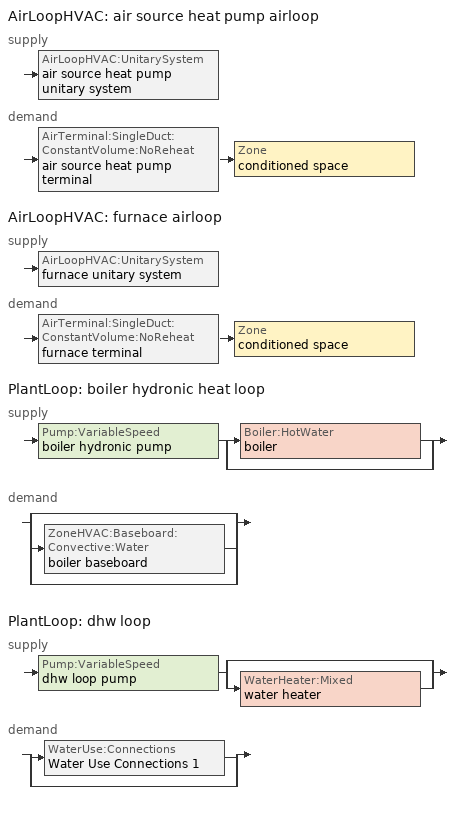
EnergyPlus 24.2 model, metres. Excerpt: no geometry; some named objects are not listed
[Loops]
AirLoopHVAC 'air source heat pump airloop'
 supply: AirLoopHVAC:UnitarySystem 'air source heat pump unitary system'
 demand: AirTerminal:SingleDuct:ConstantVolume:NoReheat 'air source heat pump terminal' > Zone 'conditioned space'
AirLoopHVAC 'furnace airloop'
 supply: AirLoopHVAC:UnitarySystem 'furnace unitary system'
 demand: AirTerminal:SingleDuct:ConstantVolume:NoReheat 'furnace terminal' > Zone 'conditioned space'
PlantLoop 'boiler hydronic heat loop'
 supply: Pump:VariableSpeed 'boiler hydronic pump' > split
  | Boiler:HotWater 'boiler'
  | bypass
 demand: split
  | bypass
  | ZoneHVAC:Baseboard:Convective:Water 'boiler baseboard'
  | bypass
PlantLoop 'dhw loop'
 supply: Pump:VariableSpeed 'dhw loop pump' > split
  | bypass
  | WaterHeater:Mixed 'water heater'
 demand: split
  | WaterUse:Connections 'Water Use Connections 1'
  | bypass
[ZoneControl:Thermostat]
conditioned space Thermostat: Zone or ZoneList=conditioned space; Control Type Schedule=conditioned space Thermostat Schedule; Control 1=conditioned space temperature setpoint; Temperature Difference Between Cutout And Setpoint {deltaC}=0
[ThermostatSetpoint:DualSetpoint]
conditioned space temperature setpoint: Heating Setpoint Temperature Schedule=heating setpoint; Cooling Setpoint Temperature Schedule=cooling setpoint
[AirTerminal:SingleDuct:ConstantVolume:NoReheat] Availability Schedule=Always On Discrete
Name | Maximum Air Flow Rate {m3/s}
furnace terminal | 0.00141584
air source heat pump terminal | 0.300631
[ZoneHVAC:Baseboard:Convective:Water]
boiler baseboard: Availability Schedule=Always On Discrete; Heating Design Capacity Method=HeatingDesignCapacity; Heating Design Capacity {W}=18228.4; Heating Design Capacity Per Floor Area {W/m2}=0; Fraction of Autosized Heating Design Capacity=0.8; U-Factor Times Area Value {W/K}=1312.45; Maximum Water Flow Rate {m3/s}=0.000785245; Convergence Tolerance=0.001
[Zone equipment]
conditioned space: furnace terminal, boiler baseboard, air source heat pump terminal
[AirLoopHVAC] Design Return Air Flow Fraction of Supply Air Flow=1
Name | Design Supply Air Flow Rate {m3/s}
air source heat pump airloop | 0.300631
furnace airloop | 0.00141584
[Sizing:System] Type of Load to Size On=Sensible; Design Outdoor Air Flow Rate {m3/s}=Autosize; Central Heating Maximum System Air Flow Ratio=0.3; Preheat Design Temperature {C}=7; Preheat Design Humidity Ratio {kgWater/kgDryAir}=0.008; Precool Design Temperature {C}=12.8; Precool Design Humidity Ratio {kgWater/kgDryAir}=0.008; Central Cooling Design Supply Air Temperature {C}=12.8; Central Heating Design Supply Air Temperature {C}=16.7; Type of Zone Sum to Use=NonCoincident; 100% Outdoor Air in Cooling=Yes; 100% Outdoor Air in Heating=Yes; Central Cooling Design Supply Air Humidity Ratio {kgWater/kgDryAir}=0.0085; Central Heating Design Supply Air Humidity Ratio {kgWater/kgDryAir}=0.008; Cooling Supply Air Flow Rate Method=DesignDay; Cooling Supply Air Flow Rate {m3/s}=0; Cooling Supply Air Flow Rate Per Floor Area {m3/s-m2}=0.00996765; Cooling Fraction of Autosized Cooling Supply Air Flow Rate=1; Cooling Supply Air Flow Rate Per Unit Cooling Capacity {m3/s-W}=3.94755e-05; Heating Supply Air Flow Rate Method=DesignDay; Heating Supply Air Flow Rate {m3/s}=0; Heating Supply Air Flow Rate Per Floor Area {m3/s-m2}=0.00996765; Heating Fraction of Autosized Heating Supply Air Flow Rate=1; Heating Fraction of Autosized Cooling Supply Air Flow Rate=1; Heating Supply Air Flow Rate Per Unit Heating Capacity {m3/s-W}=3.15882e-05; System Outdoor Air Method=ZoneSum; Zone Maximum Outdoor Air Fraction=1; Cooling Design Capacity Method=CoolingDesignCapacity; Cooling Design Capacity {W}=Autosize; Cooling Design Capacity Per Floor Area {W/m2}=234.7; Fraction of Autosized Cooling Design Capacity=1; Heating Design Capacity Method=HeatingDesignCapacity; Heating Design Capacity {W}=Autosize; Heating Design Capacity Per Floor Area {W/m2}=157; Fraction of Autosized Heating Design Capacity=1; Central Cooling Capacity Control Method=OnOff; Occupant Diversity=Autosize
air source heat pump airloop; furnace airloop
[AvailabilityManager:Scheduled] Schedule=Always On Discrete
air source heat pump airloop Availability Manager; furnace airloop Availability Manager
[AirLoopHVAC:UnitarySystem] Control Type=Load; Controlling Zone or Thermostat Location=conditioned space; Dehumidification Control Type=None; Availability Schedule=Always On Discrete; Fan Placement=BlowThrough; DX Heating Coil Sizing Ratio=1; Use DOAS DX Cooling Coil=No; Minimum Supply Air Temperature {C}=2; Latent Load Control=SensibleOnlyLoadControl; Heating Supply Air Flow Rate Method=SupplyAirFlowRate; No Load Supply Air Flow Rate Method=SupplyAirFlowRate; No Load Supply Air Flow Rate {m3/s}=0; No Load Supply Air Flow Rate Control Set To Low Speed=Yes; Maximum Supply Air Temperature {C}=48.8889; Maximum Outdoor Dry-Bulb Temperature for Supplemental Heater Operation {C}=21; Ancillary On-Cycle Electric Power {W}=0; Ancillary Off-Cycle Electric Power {W}=0
Name | Supply Fan | Supply Air Fan Operating Mode Schedule | Heating Coil | Cooling Coil | Cooling Supply Air Flow Rate Method | Cooling Supply Air Flow Rate {m3/s} | Heating Supply Air Flow Rate {m3/s} | Design Specification Multispeed Object
air source heat pump unitary system | air source heat pump supply fan | air source heat pump auto fan schedule | air source heat pump htg coil | air source heat pump clg coil | SupplyAirFlowRate | 0.300631 | 0.235502 | Unitary System Performance Multispeed 1
furnace unitary system | furnace supply fan | furnace auto fan schedule | furnace htg coil |  | None |  | 0.00141584
[Fan:SystemModel] Availability Schedule=Always On Discrete; Speed Control Method=Discrete; Electric Power Minimum Flow Rate Fraction=0.2; Design Pressure Rise {Pa}=500; Motor Efficiency=1; Motor In Air Stream Fraction=1; Design Electric Power Consumption {W}=Autosize; Design Power Sizing Method=PowerPerFlow; Electric Power Per Unit Flow Rate Per Unit Pressure {W/((m3/s)-Pa)}=1.66667; Fan Total Efficiency=0.7; Motor Loss Radiative Fraction=0
Name | Design Maximum Air Flow Rate {m3/s} | Electric Power Per Unit Flow Rate {W/(m3/s)} | Number of Speeds | Speed Flow Fraction 1 | Speed Electric Power Fraction 1 | Speed Flow Fraction 2 | Speed Electric Power Fraction 2 | Speed Flow Fraction 3 | Speed Electric Power Fraction 3 | Speed Flow Fraction 4 | Speed Electric Power Fraction 4
air source heat pump supply fan | 0.300631 | 794.58 | 4 | 0.62669 | 0.24612 | 0.78336 | 0.48071 | 0.86 | 0.63606 | 1 | 1
furnace supply fan | 0.00141584 | 1059.44 | 1 | 1 | 1
[Coil:Heating:DX:MultiSpeed]
air source heat pump htg coil: Availability Schedule=Always On Discrete; Minimum Outdoor Dry-Bulb Temperature for Compressor Operation {C}=-40; Crankcase Heater Capacity {W}=50; Maximum Outdoor Dry-Bulb Temperature for Crankcase Heater Operation {C}=10; Defrost Energy Input Ratio Function of Temperature Curve=Defrosteir; Maximum Outdoor Dry-Bulb Temperature for Defrost Operation {C}=4.44444; Defrost Strategy=ReverseCycle; Defrost Control=Timed; Defrost Time Period Fraction=0.058333; Resistive Defrost Heater Capacity {W}=AutoSize; Apply Part Load Fraction to Speeds Greater than 1=No; Fuel Type=Electricity; Region number for Calculating HSPF=4; Number of Speeds=2; Speed Gross Rated Heating Capacity 1 {W}=3980.31; Speed Gross Rated Heating COP 1 {W/W}=4.40639; Speed Rated Air Flow Rate 1 {m3/s}=0.211742; Speed Rated Supply Air Fan Power Per Volume Flow Rate 2017 1 {W/(m3/s)}=773.3; Speed Rated Supply Air Fan Power Per Volume Flow Rate 2023 1 {W/(m3/s)}=934.4; Speed Heating Capacity Function of Temperature Curve Name 1=Heat-CAP-fT1; Speed Heating Capacity Function of Flow Fraction Curve Name 1=Heat-CAP-fFF1; Speed Energy Input Ratio Function of Temperature Curve Name 1=Heat-EIR-fT1; Speed Energy Input Ratio Function of Flow Fraction Curve Name 1=Heat-EIR-fFF1; Speed Part Load Fraction Correlation Curve Name 1=Heat-PLF-fPLR1; Speed Rated Waste Heat Fraction of Power Input 1=0.2; Speed Waste Heat Function of Temperature Curve Name 1=ConstantBiquadratic 1; Speed Gross Rated Heating Capacity 2 {W}=5499.05; Speed Gross Rated Heating COP 2 {W/W}=3.83356; Speed Rated Air Flow Rate 2 {m3/s}=0.264677; Speed Rated Supply Air Fan Power Per Volume Flow Rate 2017 2 {W/(m3/s)}=773.3; Speed Rated Supply Air Fan Power Per Volume Flow Rate 2023 2 {W/(m3/s)}=934.4; Speed Heating Capacity Function of Temperature Curve Name 2=Heat-CAP-fT2; Speed Heating Capacity Function of Flow Fraction Curve Name 2=Heat-CAP-fFF2; Speed Energy Input Ratio Function of Temperature Curve Name 2=Heat-EIR-fT2; Speed Energy Input Ratio Function of Flow Fraction Curve Name 2=Heat-EIR-fFF2; Speed Part Load Fraction Correlation Curve Name 2=Heat-PLF-fPLR2; Speed Rated Waste Heat Fraction of Power Input 2=0.2; Speed Waste Heat Function of Temperature Curve Name 2=ConstantBiquadratic 1
[Coil:Cooling:DX:MultiSpeed]
air source heat pump clg coil: Availability Schedule=Always On Discrete; Condenser Type=AirCooled; Minimum Outdoor Dry-Bulb Temperature for Compressor Operation {C}=-25; Apply Part Load Fraction to Speeds Greater than 1=No; Apply Latent Degradation to Speeds Greater than 1=No; Crankcase Heater Capacity {W}=50; Maximum Outdoor Dry-Bulb Temperature for Crankcase Heater Operation {C}=10; Basin Heater Capacity {W/K}=0; Basin Heater Setpoint Temperature {C}=2; Fuel Type=Electricity; Number of Speeds=2; Speed Gross Rated Total Cooling Capacity 1 {W}=4091.88; Speed Gross Rated Sensible Heat Ratio 1=0.816259; Speed Gross Rated Cooling COP 1 {W/W}=5.8215; Speed Rated Air Flow Rate 1 {m3/s}=0.222387; Speed Rated Evaporator Fan Power Per Volume Flow Rate 2017 1 {W/(m3/s)}=773.3; Speed Rated Evaporator Fan Power Per Volume Flow Rate 2023 1 {W/(m3/s)}=934.4; Speed Total Cooling Capacity Function of Temperature Curve Name 1=Cool-CAP-fT1; Speed Total Cooling Capacity Function of Flow Fraction Curve Name 1=Cool-CAP-fFF1; Speed Energy Input Ratio Function of Temperature Curve Name 1=Cool-EIR-fT1; Speed Energy Input Ratio Function of Flow Fraction Curve Name 1=Cool-EIR-fFF1; Speed Part Load Fraction Correlation Curve Name 1=Cool-PLF-fPLR1; Speed Nominal Time for Condensate Removal to Begin 1 {s}=1000; Speed Ratio of Initial Moisture Evaporation Rate and Steady State Latent Capacity 1=1.5; Speed Maximum Cycling Rate 1 {cycles/hr}=3; Speed Latent Capacity Time Constant 1 {s}=45; Speed Rated Waste Heat Fraction of Power Input 1=0.2; Speed Waste Heat Function of Temperature Curve Name 1=ConstantBiquadratic; Speed Evaporative Condenser Effectiveness 1=0.9; Speed Evaporative Condenser Air Flow Rate 1 {m3/s}=AutoSize; Speed Rated Evaporative Condenser Pump Power Consumption 1 {W}=AutoSize; Speed Gross Rated Total Cooling Capacity 2 {W}=5694.14; Speed Gross Rated Sensible Heat Ratio 2=0.743656; Speed Gross Rated Cooling COP 2 {W/W}=5.297565; Speed Rated Air Flow Rate 2 {m3/s}=0.25859; Speed Rated Evaporator Fan Power Per Volume Flow Rate 2017 2 {W/(m3/s)}=773.3; Speed Rated Evaporator Fan Power Per Volume Flow Rate 2023 2 {W/(m3/s)}=934.4; Speed Total Cooling Capacity Function of Temperature Curve Name 2=Cool-CAP-fT2; Speed Total Cooling Capacity Function of Flow Fraction Curve Name 2=Cool-CAP-fFF2; Speed Energy Input Ratio Function of Temperature Curve Name 2=Cool-EIR-fT2; Speed Energy Input Ratio Function of Flow Fraction Curve Name 2=Cool-EIR-fFF2; Speed Part Load Fraction Correlation Curve Name 2=Cool-PLF-fPLR2; Speed Nominal Time for Condensate Removal to Begin 2 {s}=1000; Speed Ratio of Initial Moisture Evaporation Rate and Steady State Latent Capacity 2=1.5; Speed Maximum Cycling Rate 2 {cycles/hr}=3; Speed Latent Capacity Time Constant 2 {s}=45; Speed Rated Waste Heat Fraction of Power Input 2=0.2; Speed Waste Heat Function of Temperature Curve Name 2=ConstantBiquadratic; Speed Evaporative Condenser Effectiveness 2=0.9; Speed Evaporative Condenser Air Flow Rate 2 {m3/s}=AutoSize; Speed Rated Evaporative Condenser Pump Power Consumption 2 {W}=AutoSize
[UnitarySystemPerformance:Multispeed]
Unitary System Performance Multispeed 1: Number of Speeds for Heating=2; Number of Speeds for Cooling=2; Single Mode Operation=No; No Load Supply Air Flow Rate Ratio=1; Heating Speed Supply Air Flow Ratio 1=0.8; Cooling Speed Supply Air Flow Ratio 1=0.86; Heating Speed Supply Air Flow Ratio 2=1; Cooling Speed Supply Air Flow Ratio 2=1
[Coil:Heating:Fuel]
furnace htg coil: Availability Schedule=Always On Discrete; Fuel Type=OtherFuel1; Burner Efficiency=0.5; Nominal Capacity {W}=0.293071; On Cycle Parasitic Electric Load {W}=0; Off Cycle Parasitic Fuel Load {W}=0
[PlantLoop] Fluid Type=Water; Maximum Loop Temperature {C}=100; Minimum Loop Temperature {C}=0; Minimum Loop Flow Rate {m3/s}=0; Load Distribution Scheme=Optimal; Plant Loop Demand Calculation Scheme=SingleSetpoint; Common Pipe Simulation=None
Name | Plant Equipment Operation Scheme | Maximum Loop Flow Rate {m3/s} | Plant Loop Volume {m3}
boiler hydronic heat loop | boiler hydronic heat loop Operation Schemes | Autosize | Autocalculate
dhw loop | dhw loop Operation Schemes | 0.01 | 0.003
[Sizing:Plant] Loop Type=Heating; Sizing Option=NonCoincident; Zone Timesteps in Averaging Window=1; Coincident Sizing Factor Mode=None
Name | Design Loop Exit Temperature {C} | Loop Design Temperature Difference {deltaC}
boiler hydronic heat loop | 82.2222 | 11.1111
dhw loop | 56 | 5.55556
[Pump:VariableSpeed] Motor Efficiency=0.85; Fraction of Motor Inefficiencies to Fluid Stream=0; Coefficient 1 of the Part Load Performance Curve=0; Coefficient 2 of the Part Load Performance Curve=1; Coefficient 3 of the Part Load Performance Curve=0; Coefficient 4 of the Part Load Performance Curve=0; Design Minimum Flow Rate {m3/s}=0; Pump Control Type=Intermittent; Skin Loss Radiative Fraction=0.5; Design Power Sizing Method=PowerPerFlowPerPressure; Design Electric Power per Unit Flow Rate {W/(m3/s)}=348701.1; Design Shaft Power per Unit Flow Rate per Unit Head {W/((m3/s)-Pa)}=1.28205; Design Minimum Flow Rate Fraction=0
Name | Design Maximum Flow Rate {m3/s} | Design Pump Head {Pa} | Design Power Consumption {W}
boiler hydronic pump | 3.75e-05 | 20000 | 1
dhw loop pump | 0.01 | 1 | 0
[Boiler:HotWater]
boiler: Fuel Type=FuelOilNo2; Nominal Capacity {W}=18228.4; Nominal Thermal Efficiency=0.83; Efficiency Curve Temperature Evaluation Variable=LeavingBoiler; Normalized Boiler Efficiency Curve=NonCondensingBoilerEff; Design Water Flow Rate {m3/s}=Autosize; Minimum Part Load Ratio=0; Maximum Part Load Ratio=1; Optimum Part Load Ratio=1; Water Outlet Upper Temperature Limit {C}=99.9; Boiler Flow Mode=LeavingSetpointModulated; On Cycle Parasitic Electric Load {W}=0; Sizing Factor=1; Off Cycle Parasitic Fuel Load {W}=0
[SetpointManager:Scheduled] Control Variable=Temperature
Name | Schedule
boiler hydronic heat loop setpoint manager | boiler hydronic heat supply setpoint
Setpoint Manager Scheduled 1 | dhw temp
[PlantEquipmentOperationSchemes] Control Scheme Object Type 1=PlantEquipmentOperation:HeatingLoad; Control Scheme Schedule Name 1=Always On Discrete
Name | Control Scheme Name 1
boiler hydronic heat loop Operation Schemes | boiler hydronic heat loop Heating Operation Scheme
dhw loop Operation Schemes | dhw loop Heating Operation Scheme
[PlantEquipmentOperation:HeatingLoad] Load Range Lower Limit 1 {W}=0; Load Range Upper Limit 1 {W}=1000000000
Name | Range Equipment List Name 1
boiler hydronic heat loop Heating Operation Scheme | boiler hydronic heat loop Heating Equipment List
dhw loop Heating Operation Scheme | dhw loop Heating Equipment List
[PlantEquipmentList]
boiler hydronic heat loop Heating Equipment List: Boiler:HotWater, boiler
dhw loop Heating Equipment List: WaterHeater:Mixed, water heater
[WaterHeater:Mixed]
water heater: Tank Volume {m3}=0.245635; Setpoint Temperature Schedule=water heater setpoint; Deadband Temperature Difference {deltaC}=2; Maximum Temperature Limit {C}=99; Heater Control Type=Cycle; Heater Maximum Capacity {W}=3499.85; Heater Minimum Capacity {W}=0; Heater Ignition Minimum Flow Rate {m3/s}=0; Heater Ignition Delay {s}=0; Heater Fuel Type=Electricity; Heater Thermal Efficiency=1; Off Cycle Parasitic Fuel Consumption Rate {W}=0; Off Cycle Parasitic Fuel Type=Electricity; Off Cycle Parasitic Heat Fraction to Tank=0; On Cycle Parasitic Fuel Consumption Rate {W}=0; On Cycle Parasitic Fuel Type=Electricity; On Cycle Parasitic Heat Fraction to Tank=0; Ambient Temperature Indicator=Zone; Ambient Temperature Zone=conditioned space; Off Cycle Loss Coefficient to Ambient Temperature {W/K}=1.8627; Off Cycle Loss Fraction to Zone=1; On Cycle Loss Coefficient to Ambient Temperature {W/K}=1.8627; On Cycle Loss Fraction to Zone=1; Use Side Effectiveness=1; Source Side Effectiveness=1; Use Side Design Flow Rate {m3/s}=Autosize; Source Side Design Flow Rate {m3/s}=Autosize; Indirect Water Heating Recovery Time {hr}=1.5; Source Side Flow Control Mode=IndirectHeatPrimarySetpoint
[WaterHeater:Sizing]
water heater: Design Mode=PeakDraw; Time Storage Can Meet Peak Draw {hr}=0.538503; Time for Tank Recovery {hr}=0; Nominal Tank Volume for Autosizing Plant Connections {m3}=1
[WaterUse:Connections]
Water Use Connections 1: Drain Water Heat Exchanger Type=None; Drain Water Heat Exchanger Destination=Plant; Water Use Equipment Name 1=dhw fixtures; Water Use Equipment Name 2=dhw distribution waste; Water Use Equipment Name 3=clothes washer; Water Use Equipment Name 4=dishwasher
[WaterUse:Equipment]
Name | Peak Flow Rate {m3/s} | Flow Rate Fraction Schedule | Target Temperature Schedule
dhw fixtures | 4.41178e-06 | dhw fixtures schedule | mixed water temperature schedule
dhw distribution waste | 1.33746e-06 | dhw fixtures schedule | mixed water temperature schedule
clothes washer | 9.69919e-07 | clothes washer schedule
dishwasher | 2.90872e-07 | dishwasher schedule
[EnergyManagementSystem:GlobalVariable]
air_source_heat_pump_airloop_0_DuctImbalLkExhFanEquivCond
air_source_heat_pump_airloop_0_DuctImbalLkExhFanEquivDZ
air_source_heat_pump_airloop_0_DuctImbalLkSupFanEquivCond
air_source_heat_pump_airloop_0_DuctImbalLkSupFanEquivDZ
air_source_heat_pump_airloop_0_DZ_T
air_source_heat_pump_airloop_0_DZ_W
air_source_heat_pump_airloop_0_RetCondToDZ
air_source_heat_pump_airloop_0_RetCondToRP
air_source_heat_pump_airloop_0_RetLatLkToRP
air_source_heat_pump_airloop_0_RetSensLkToRP
air_source_heat_pump_airloop_0_SupCondToDZ
air_source_heat_pump_airloop_0_SupCondToLv
air_source_heat_pump_airloop_0_SupLatLkToCond
air_source_heat_pump_airloop_0_SupLatLkToDZ
air_source_heat_pump_airloop_0_SupSensLkToCond
air_source_heat_pump_airloop_0_SupSensLkToDZ
air_source_heat_pump_airloop_0_ZoneMixCondToDZ
air_source_heat_pump_airloop_0_ZoneMixDZToCond
air_source_heat_pump_airloop_AH_MFR
air_source_heat_pump_airloop_AH_Tout
air_source_heat_pump_airloop_AH_VFR
air_source_heat_pump_airloop_AH_Wout
air_source_heat_pump_airloop_Fan_RTF
air_source_heat_pump_airloop_RA_T
air_source_heat_pump_airloop_Ra_W
furnace_airloop_0_DuctImbalLkExhFanEquivCond
furnace_airloop_0_DuctImbalLkExhFanEquivDZ
furnace_airloop_0_DuctImbalLkSupFanEquivCond
furnace_airloop_0_DuctImbalLkSupFanEquivDZ
furnace_airloop_0_DZ_T
furnace_airloop_0_DZ_W
furnace_airloop_0_RetCondToDZ
furnace_airloop_0_RetCondToRP
furnace_airloop_0_RetLatLkToRP
furnace_airloop_0_RetSensLkToRP
furnace_airloop_0_SupCondToDZ
furnace_airloop_0_SupCondToLv
furnace_airloop_0_SupLatLkToCond
furnace_airloop_0_SupLatLkToDZ
furnace_airloop_0_SupSensLkToCond
furnace_airloop_0_SupSensLkToDZ
furnace_airloop_0_ZoneMixCondToDZ
furnace_airloop_0_ZoneMixDZToCond
furnace_airloop_AH_MFR
furnace_airloop_AH_Tout
furnace_airloop_AH_VFR
furnace_airloop_AH_Wout
furnace_airloop_Fan_RTF
furnace_airloop_RA_T
furnace_airloop_Ra_W
infil_program_Qfan
infil_program_Qinf
natural_vent_program_Qnv
natural_vent_program_Qwhf
[EnergyManagementSystem:InternalVariable]
Name | Internal Data Index Key | Internal Data Type
air_source_heat_pump_airloop_max_sup_fan_mfr | air source heat pump supply fan | Fan Maximum Mass Flow Rate
boiler_hydronic_pump_rated_mfr | boiler hydronic pump | Pump Maximum Mass Flow Rate
furnace_airloop_max_sup_fan_mfr | furnace supply fan | Fan Maximum Mass Flow Rate
[EnergyManagementSystem:Sensor]
Name | Output:Variable or Output:Meter Index Key | Output:Variable or Output:Meter
airflow_gain | infil flow | Infiltration Sensible Heat Gain Energy
airflow_gain_1 | natural vent flow | Infiltration Sensible Heat Gain Energy
airflow_gain_2 | whole house fan flow | Infiltration Sensible Heat Gain Energy
airflow_loss | infil flow | Infiltration Sensible Heat Loss Energy
airflow_loss_1 | natural vent flow | Infiltration Sensible Heat Loss Energy
airflow_loss_2 | whole house fan flow | Infiltration Sensible Heat Loss Energy
air_source_heat_pump_airloop_AH_MFR_s | Node 28 | System Node Mass Flow Rate
air_source_heat_pump_airloop_AH_Tout_s | Node 28 | System Node Temperature
air_source_heat_pump_airloop_AH_VFR_s | Node 28 | System Node Current Density Volume Flow Rate
air_source_heat_pump_airloop_AH_Wout_s | Node 28 | System Node Humidity Ratio
air_source_heat_pump_airloop_Fan_RTF_s | air source heat pump supply fan | Fan Runtime Fraction Speed 1
air_source_heat_pump_airloop_Fan_RTF_s_1 | air source heat pump supply fan | Fan Runtime Fraction Speed 2
air_source_heat_pump_airloop_Fan_RTF_s_2 | air source heat pump supply fan | Fan Runtime Fraction Speed 3
air_source_heat_pump_airloop_Fan_RTF_s_3 | air source heat pump supply fan | Fan Runtime Fraction Speed 4
air_source_heat_pump_airloop_RA_T_s | Node 31 | System Node Temperature
air_source_heat_pump_airloop_Ra_W_s | Node 31 | System Node Humidity Ratio
air_source_heat_pump_clg_coil_s | air source heat pump clg coil | Cooling Coil Total Cooling Energy
air_source_heat_pump_htg_coil_s | air source heat pump htg coil | Heating Coil Heating Energy
air_source_heat_pump_supply_fan_s | air source heat pump supply fan | Fan Electricity Energy
boiler_baseboard_s | boiler baseboard | Baseboard Total Heating Energy
boiler_hydronic_pump_mfr_s | boiler hydronic pump | Pump Mass Flow Rate
boiler_hydronic_pump_s | boiler hydronic pump | Pump Electricity Energy
boiler_plr_s | boiler | Boiler Part Load Ratio
clg_load_cond |  | Cooling:EnergyTransfer:Zone:CONDITIONED SPACE
clg_load_duct |  | Cooling:EnergyTransfer:Zone:AIR SOURCE HEAT PUMP AIRLOOP RET AIR ZONE
clg_load_duct_1 |  | Cooling:EnergyTransfer:Zone:FURNACE AIRLOOP RET AIR ZONE
clg_sp_s; clg_sp_s_1 | cooling setpoint | Schedule Value
clothes_dryer_exhaust_0_sch_s | clothes dryer exhaust 0 schedule | Schedule Value
conditioned_space_clg_unmet_s | conditioned space | Zone Cooling Setpoint Not Met Time
conditioned_space_htg_unmet_s | conditioned space | Zone Heating Setpoint Not Met Time
cool_season | cooling season schedule | Schedule Value
dhw_loss | water heater | Water Heater Heat Loss Energy
dhw_rtf | water heater | Water Heater Runtime Fraction
ducts_conv | air source heat pump airloop_0 RetCondToRP | Other Equipment Convective Heating Energy
ducts_conv_1 | air source heat pump airloop_0 RetLatLkToRP | Other Equipment Convective Heating Energy
ducts_conv_10 | furnace airloop_0 SupLatLkToCond | Other Equipment Convective Heating Energy
ducts_conv_11 | furnace airloop_0 SupSensLkToCond | Other Equipment Convective Heating Energy
ducts_conv_2 | air source heat pump airloop_0 RetSensLkToRP | Other Equipment Convective Heating Energy
ducts_conv_3 | air source heat pump airloop_0 SupCondToLv | Other Equipment Convective Heating Energy
ducts_conv_4 | air source heat pump airloop_0 SupLatLkToCond | Other Equipment Convective Heating Energy
ducts_conv_5 | air source heat pump airloop_0 SupSensLkToCond | Other Equipment Convective Heating Energy
ducts_conv_6 | furnace airloop_0 RetCondToRP | Other Equipment Convective Heating Energy
ducts_conv_7 | furnace airloop_0 RetLatLkToRP | Other Equipment Convective Heating Energy
ducts_conv_8 | furnace airloop_0 RetSensLkToRP | Other Equipment Convective Heating Energy
ducts_conv_9 | furnace airloop_0 SupCondToLv | Other Equipment Convective Heating Energy
ducts_rad | air source heat pump airloop_0 RetCondToRP | Other Equipment Radiant Heating Energy
ducts_rad_1 | air source heat pump airloop_0 RetLatLkToRP | Other Equipment Radiant Heating Energy
ducts_rad_10 | furnace airloop_0 SupLatLkToCond | Other Equipment Radiant Heating Energy
ducts_rad_11 | furnace airloop_0 SupSensLkToCond | Other Equipment Radiant Heating Energy
ducts_rad_2 | air source heat pump airloop_0 RetSensLkToRP | Other Equipment Radiant Heating Energy
ducts_rad_3 | air source heat pump airloop_0 SupCondToLv | Other Equipment Radiant Heating Energy
ducts_rad_4 | air source heat pump airloop_0 SupLatLkToCond | Other Equipment Radiant Heating Energy
ducts_rad_5 | air source heat pump airloop_0 SupSensLkToCond | Other Equipment Radiant Heating Energy
ducts_rad_6 | furnace airloop_0 RetCondToRP | Other Equipment Radiant Heating Energy
ducts_rad_7 | furnace airloop_0 RetLatLkToRP | Other Equipment Radiant Heating Energy
ducts_rad_8 | furnace airloop_0 RetSensLkToRP | Other Equipment Radiant Heating Energy
ducts_rad_9 | furnace airloop_0 SupCondToLv | Other Equipment Radiant Heating Energy
duct_mix_gain; duct_mix_gain_1; duct_mix_gain_2; duct_mix_gain_3 | conditioned space | Zone Mixing Sensible Heat Gain Energy
duct_mix_loss; duct_mix_loss_1; duct_mix_loss_2; duct_mix_loss_3 | conditioned space | Zone Mixing Sensible Heat Loss Energy
fridge_tin_s; tin_s; tin_s_1 | conditioned space | Zone Mean Air Temperature
furnace_airloop_AH_MFR_s | Node 5 | System Node Mass Flow Rate
furnace_airloop_AH_Tout_s | Node 5 | System Node Temperature
furnace_airloop_AH_VFR_s | Node 5 | System Node Current Density Volume Flow Rate
furnace_airloop_AH_Wout_s | Node 5 | System Node Humidity Ratio
furnace_airloop_Fan_RTF_s | furnace supply fan | Fan Runtime Fraction
furnace_airloop_RA_T_s | Node 8 | System Node Temperature
furnace_airloop_Ra_W_s | Node 8 | System Node Humidity Ratio
furnace_htg_coil_s | furnace htg coil | Heating Coil Heating Energy
furnace_supply_fan_s | furnace supply fan | Fan Electricity Energy
htg_load_cond |  | Heating:EnergyTransfer:Zone:CONDITIONED SPACE
htg_load_duct |  | Heating:EnergyTransfer:Zone:AIR SOURCE HEAT PUMP AIRLOOP RET AIR ZONE
htg_load_duct_1 |  | Heating:EnergyTransfer:Zone:FURNACE AIRLOOP RET AIR ZONE
htg_sp_s; htg_sp_s_1 | heating setpoint | Schedule Value
ig_ee_conv | clothes dryer | Electric Equipment Convective Heating Energy
ig_ee_conv_1 | clothes washer | Electric Equipment Convective Heating Energy
ig_ee_conv_2 | cooking range | Electric Equipment Convective Heating Energy
ig_ee_conv_3 | dishwasher | Electric Equipment Convective Heating Energy
ig_ee_conv_4 | fridge | Electric Equipment Convective Heating Energy
ig_ee_conv_5 | misc plug loads | Electric Equipment Convective Heating Energy
ig_ee_conv_6 | whole house fan | Electric Equipment Convective Heating Energy
ig_ee_rad | clothes dryer | Electric Equipment Radiant Heating Energy
ig_ee_rad_1 | clothes washer | Electric Equipment Radiant Heating Energy
ig_ee_rad_2 | cooking range | Electric Equipment Radiant Heating Energy
ig_ee_rad_3 | dishwasher | Electric Equipment Radiant Heating Energy
ig_ee_rad_4 | fridge | Electric Equipment Radiant Heating Energy
ig_ee_rad_5 | misc plug loads | Electric Equipment Radiant Heating Energy
ig_ee_rad_6 | whole house fan | Electric Equipment Radiant Heating Energy
ig_lgt_conv | interior lighting | Lights Convective Heating Energy
ig_lgt_rad | interior lighting | Lights Radiant Heating Energy
ig_lgt_vis | interior lighting | Lights Visible Radiation Heating Energy
ig_oe_conv | clothes dryer 1 | Other Equipment Convective Heating Energy
ig_oe_conv_1 | cooking range 1 | Other Equipment Convective Heating Energy
ig_oe_conv_2 | general water use latent | Other Equipment Convective Heating Energy
ig_oe_conv_3 | general water use sensible | Other Equipment Convective Heating Energy
ig_oe_conv_4 | water heater energy adjustment1 | Other Equipment Convective Heating Energy
ig_oe_rad | clothes dryer 1 | Other Equipment Radiant Heating Energy
ig_oe_rad_1 | cooking range 1 | Other Equipment Radiant Heating Energy
ig_oe_rad_2 | general water use latent | Other Equipment Radiant Heating Energy
ig_oe_rad_3 | general water use sensible | Other Equipment Radiant Heating Energy
ig_oe_rad_4 | water heater energy adjustment1 | Other Equipment Radiant Heating Energy
ig_ppl_conv | occupants | People Convective Heating Energy
ig_ppl_rad | occupants | People Radiant Heating Energy
im_conv | furniture mass conditioned space 1 | Surface Inside Face Convection Heat Gain Energy
im_conv_1 | partition wall mass | Surface Inside Face Convection Heat Gain Energy
im_ig | furniture mass conditioned space 1 | Surface Inside Face Internal Gains Radiation Heat Gain Energy
im_ig_1 | partition wall mass | Surface Inside Face Internal Gains Radiation Heat Gain Energy
im_lgt | furniture mass conditioned space 1 | Surface Inside Face Lights Radiation Heat Gain Energy
im_lgt_1 | partition wall mass | Surface Inside Face Lights Radiation Heat Gain Energy
im_sol | furniture mass conditioned space 1 | Surface Inside Face Solar Radiation Heat Gain Energy
im_sol_1 | partition wall mass | Surface Inside Face Solar Radiation Heat Gain Energy
im_surf | furniture mass conditioned space 1 | Surface Inside Face Net Surface Thermal Radiation Heat Gain Energy
im_surf_1 | partition wall mass | Surface Inside Face Net Surface Thermal Radiation Heat Gain Energy
mech_vent_bath_fan_0_sch_s | mech vent bath fan 0 schedule | Schedule Value
mv_conv | mech vent bath fan 0 | Electric Equipment Convective Heating Energy
mv_conv_1 | mech vent house fan | Electric Equipment Convective Heating Energy
mv_conv_2 | mech vent house fan cfis | Electric Equipment Convective Heating Energy
mv_conv_3 | mech vent house fan latent load | Other Equipment Convective Heating Energy
mv_conv_4 | mech vent house fan sensible load | Other Equipment Convective Heating Energy
mv_rad | mech vent bath fan 0 | Electric Equipment Radiant Heating Energy
mv_rad_1 | mech vent house fan | Electric Equipment Radiant Heating Energy
mv_rad_2 | mech vent house fan cfis | Electric Equipment Radiant Heating Energy
mv_rad_3 | mech vent house fan latent load | Other Equipment Radiant Heating Energy
mv_rad_4 | mech vent house fan sensible load | Other Equipment Radiant Heating Energy
natural_vent_s | natural vent schedule | Schedule Value
out_pb_s |  | Site Outdoor Air Barometric Pressure
out_wt_s |  | Site Outdoor Air Humidity Ratio
site_vw_s |  | Site Wind Speed
ss_back_out | Window1 | Surface Window Shortwave from Zone Back Out Window Heat Transfer Rate
ss_back_out_1 | Window10 | Surface Window Shortwave from Zone Back Out Window Heat Transfer Rate
ss_back_out_10 | Window4 | Surface Window Shortwave from Zone Back Out Window Heat Transfer Rate
ss_back_out_11 | Window5 | Surface Window Shortwave from Zone Back Out Window Heat Transfer Rate
ss_back_out_12 | Window6 | Surface Window Shortwave from Zone Back Out Window Heat Transfer Rate
ss_back_out_13 | Window7 | Surface Window Shortwave from Zone Back Out Window Heat Transfer Rate
ss_back_out_14 | Window8 | Surface Window Shortwave from Zone Back Out Window Heat Transfer Rate
ss_back_out_15 | Window9 | Surface Window Shortwave from Zone Back Out Window Heat Transfer Rate
ss_back_out_2 | Window11 | Surface Window Shortwave from Zone Back Out Window Heat Transfer Rate
ss_back_out_3 | Window12 | Surface Window Shortwave from Zone Back Out Window Heat Transfer Rate
ss_back_out_4 | Window13 | Surface Window Shortwave from Zone Back Out Window Heat Transfer Rate
ss_back_out_5 | Window14 | Surface Window Shortwave from Zone Back Out Window Heat Transfer Rate
ss_back_out_6 | Window15 | Surface Window Shortwave from Zone Back Out Window Heat Transfer Rate
ss_back_out_7 | Window16 | Surface Window Shortwave from Zone Back Out Window Heat Transfer Rate
ss_back_out_8 | Window17 | Surface Window Shortwave from Zone Back Out Window Heat Transfer Rate
ss_back_out_9 | Window3 | Surface Window Shortwave from Zone Back Out Window Heat Transfer Rate
ss_conv | Door1 | Surface Inside Face Convection Heat Gain Energy
ss_conv_1 | Door2 | Surface Inside Face Convection Heat Gain Energy
ss_conv_10 | Window17 | Surface Inside Face Convection Heat Gain Energy
ss_conv_11 | Window3 | Surface Inside Face Convection Heat Gain Energy
ss_conv_12 | Window4 | Surface Inside Face Convection Heat Gain Energy
ss_conv_13 | Window5 | Surface Inside Face Convection Heat Gain Energy
ss_conv_14 | Window6 | Surface Inside Face Convection Heat Gain Energy
ss_conv_15 | Window7 | Surface Inside Face Convection Heat Gain Energy
ss_conv_16 | Window8 | Surface Inside Face Convection Heat Gain Energy
ss_conv_17 | Window9 | Surface Inside Face Convection Heat Gain Energy
ss_conv_2 | Window1 | Surface Inside Face Convection Heat Gain Energy
ss_conv_3 | Window10 | Surface Inside Face Convection Heat Gain Energy
ss_conv_4 | Window11 | Surface Inside Face Convection Heat Gain Energy
ss_conv_5 | Window12 | Surface Inside Face Convection Heat Gain Energy
ss_conv_6 | Window13 | Surface Inside Face Convection Heat Gain Energy
ss_conv_7 | Window14 | Surface Inside Face Convection Heat Gain Energy
ss_conv_8 | Window15 | Surface Inside Face Convection Heat Gain Energy
ss_conv_9 | Window16 | Surface Inside Face Convection Heat Gain Energy
ss_ig | Door1 | Surface Inside Face Internal Gains Radiation Heat Gain Energy
ss_ig_1 | Door2 | Surface Inside Face Internal Gains Radiation Heat Gain Energy
ss_ig_10 | Window17 | Surface Inside Face Internal Gains Radiation Heat Gain Energy
ss_ig_11 | Window3 | Surface Inside Face Internal Gains Radiation Heat Gain Energy
ss_ig_12 | Window4 | Surface Inside Face Internal Gains Radiation Heat Gain Energy
ss_ig_13 | Window5 | Surface Inside Face Internal Gains Radiation Heat Gain Energy
ss_ig_14 | Window6 | Surface Inside Face Internal Gains Radiation Heat Gain Energy
ss_ig_15 | Window7 | Surface Inside Face Internal Gains Radiation Heat Gain Energy
ss_ig_16 | Window8 | Surface Inside Face Internal Gains Radiation Heat Gain Energy
ss_ig_17 | Window9 | Surface Inside Face Internal Gains Radiation Heat Gain Energy
ss_ig_2 | Window1 | Surface Inside Face Internal Gains Radiation Heat Gain Energy
ss_ig_3 | Window10 | Surface Inside Face Internal Gains Radiation Heat Gain Energy
ss_ig_4 | Window11 | Surface Inside Face Internal Gains Radiation Heat Gain Energy
ss_ig_5 | Window12 | Surface Inside Face Internal Gains Radiation Heat Gain Energy
ss_ig_6 | Window13 | Surface Inside Face Internal Gains Radiation Heat Gain Energy
ss_ig_7 | Window14 | Surface Inside Face Internal Gains Radiation Heat Gain Energy
ss_ig_8 | Window15 | Surface Inside Face Internal Gains Radiation Heat Gain Energy
ss_ig_9 | Window16 | Surface Inside Face Internal Gains Radiation Heat Gain Energy
ss_lgt | Door1 | Surface Inside Face Lights Radiation Heat Gain Energy
ss_lgt_1 | Door2 | Surface Inside Face Lights Radiation Heat Gain Energy
ss_sol | Door1 | Surface Inside Face Solar Radiation Heat Gain Energy
ss_sol_1 | Door2 | Surface Inside Face Solar Radiation Heat Gain Energy
ss_surf | Door1 | Surface Inside Face Net Surface Thermal Radiation Heat Gain Energy
ss_surf_1 | Door2 | Surface Inside Face Net Surface Thermal Radiation Heat Gain Energy
ss_surf_10 | Window17 | Surface Inside Face Net Surface Thermal Radiation Heat Gain Energy
ss_surf_11 | Window3 | Surface Inside Face Net Surface Thermal Radiation Heat Gain Energy
ss_surf_12 | Window4 | Surface Inside Face Net Surface Thermal Radiation Heat Gain Energy
ss_surf_13 | Window5 | Surface Inside Face Net Surface Thermal Radiation Heat Gain Energy
ss_surf_14 | Window6 | Surface Inside Face Net Surface Thermal Radiation Heat Gain Energy
ss_surf_15 | Window7 | Surface Inside Face Net Surface Thermal Radiation Heat Gain Energy
ss_surf_16 | Window8 | Surface Inside Face Net Surface Thermal Radiation Heat Gain Energy
ss_surf_17 | Window9 | Surface Inside Face Net Surface Thermal Radiation Heat Gain Energy
ss_surf_2 | Window1 | Surface Inside Face Net Surface Thermal Radiation Heat Gain Energy
ss_surf_3 | Window10 | Surface Inside Face Net Surface Thermal Radiation Heat Gain Energy
ss_surf_4 | Window11 | Surface Inside Face Net Surface Thermal Radiation Heat Gain Energy
ss_surf_5 | Window12 | Surface Inside Face Net Surface Thermal Radiation Heat Gain Energy
ss_surf_6 | Window13 | Surface Inside Face Net Surface Thermal Radiation Heat Gain Energy
ss_surf_7 | Window14 | Surface Inside Face Net Surface Thermal Radiation Heat Gain Energy
ss_surf_8 | Window15 | Surface Inside Face Net Surface Thermal Radiation Heat Gain Energy
ss_surf_9 | Window16 | Surface Inside Face Net Surface Thermal Radiation Heat Gain Energy
ss_trans_in | Window1 | Surface Window Transmitted Solar Radiation Rate
ss_trans_in_1 | Window10 | Surface Window Transmitted Solar Radiation Rate
ss_trans_in_10 | Window4 | Surface Window Transmitted Solar Radiation Rate
ss_trans_in_11 | Window5 | Surface Window Transmitted Solar Radiation Rate
ss_trans_in_12 | Window6 | Surface Window Transmitted Solar Radiation Rate
ss_trans_in_13 | Window7 | Surface Window Transmitted Solar Radiation Rate
ss_trans_in_14 | Window8 | Surface Window Transmitted Solar Radiation Rate
ss_trans_in_15 | Window9 | Surface Window Transmitted Solar Radiation Rate
ss_trans_in_2 | Window11 | Surface Window Transmitted Solar Radiation Rate
ss_trans_in_3 | Window12 | Surface Window Transmitted Solar Radiation Rate
ss_trans_in_4 | Window13 | Surface Window Transmitted Solar Radiation Rate
ss_trans_in_5 | Window14 | Surface Window Transmitted Solar Radiation Rate
ss_trans_in_6 | Window15 | Surface Window Transmitted Solar Radiation Rate
ss_trans_in_7 | Window16 | Surface Window Transmitted Solar Radiation Rate
ss_trans_in_8 | Window17 | Surface Window Transmitted Solar Radiation Rate
ss_trans_in_9 | Window3 | Surface Window Transmitted Solar Radiation Rate
ss_trans_out | Window1 | Surface Inside Face Initial Transmitted Diffuse Transmitted Out Window Solar Radiation Rate
ss_trans_out_1 | Window10 | Surface Inside Face Initial Transmitted Diffuse Transmitted Out Window Solar Radiation Rate
ss_trans_out_10 | Window4 | Surface Inside Face Initial Transmitted Diffuse Transmitted Out Window Solar Radiation Rate
ss_trans_out_11 | Window5 | Surface Inside Face Initial Transmitted Diffuse Transmitted Out Window Solar Radiation Rate
ss_trans_out_12 | Window6 | Surface Inside Face Initial Transmitted Diffuse Transmitted Out Window Solar Radiation Rate
ss_trans_out_13 | Window7 | Surface Inside Face Initial Transmitted Diffuse Transmitted Out Window Solar Radiation Rate
ss_trans_out_14 | Window8 | Surface Inside Face Initial Transmitted Diffuse Transmitted Out Window Solar Radiation Rate
ss_trans_out_15 | Window9 | Surface Inside Face Initial Transmitted Diffuse Transmitted Out Window Solar Radiation Rate
ss_trans_out_2 | Window11 | Surface Inside Face Initial Transmitted Diffuse Transmitted Out Window Solar Radiation Rate
ss_trans_out_3 | Window12 | Surface Inside Face Initial Transmitted Diffuse Transmitted Out Window Solar Radiation Rate
ss_trans_out_4 | Window13 | Surface Inside Face Initial Transmitted Diffuse Transmitted Out Window Solar Radiation Rate
ss_trans_out_5 | Window14 | Surface Inside Face Initial Transmitted Diffuse Transmitted Out Window Solar Radiation Rate
ss_trans_out_6 | Window15 | Surface Inside Face Initial Transmitted Diffuse Transmitted Out Window Solar Radiation Rate
ss_trans_out_7 | Window16 | Surface Inside Face Initial Transmitted Diffuse Transmitted Out Window Solar Radiation Rate
ss_trans_out_8 | Window17 | Surface Inside Face Initial Transmitted Diffuse Transmitted Out Window Solar Radiation Rate
ss_trans_out_9 | Window3 | Surface Inside Face Initial Transmitted Diffuse Transmitted Out Window Solar Radiation Rate
s_conv | Floor1 | Surface Inside Face Convection Heat Gain Energy
s_conv_1 | Floor2 | Surface Inside Face Convection Heat Gain Energy
s_conv_10 | Wall1:0 | Surface Inside Face Convection Heat Gain Energy
s_conv_11 | Wall1:180 | Surface Inside Face Convection Heat Gain Energy
s_conv_12 | Wall1:270 | Surface Inside Face Convection Heat Gain Energy
s_conv_13 | Wall1:90 | Surface Inside Face Convection Heat Gain Energy
s_conv_14 | Wall2:0 | Surface Inside Face Convection Heat Gain Energy
s_conv_15 | Wall2:180 | Surface Inside Face Convection Heat Gain Energy
s_conv_16 | Wall2:270 | Surface Inside Face Convection Heat Gain Energy
s_conv_17 | Wall2:90 | Surface Inside Face Convection Heat Gain Energy
s_conv_18 | Wall3:0 | Surface Inside Face Convection Heat Gain Energy
s_conv_19 | Wall3:180 | Surface Inside Face Convection Heat Gain Energy
s_conv_2 | Floor3 | Surface Inside Face Convection Heat Gain Energy
s_conv_20 | Wall3:270 | Surface Inside Face Convection Heat Gain Energy
s_conv_21 | Wall3:90 | Surface Inside Face Convection Heat Gain Energy
s_conv_22 | Wall4:0 | Surface Inside Face Convection Heat Gain Energy
s_conv_23 | Wall4:180 | Surface Inside Face Convection Heat Gain Energy
s_conv_24 | Wall4:270 | Surface Inside Face Convection Heat Gain Energy
s_conv_25 | Wall4:90 | Surface Inside Face Convection Heat Gain Energy
s_conv_3 | inferred conditioned ceiling | Surface Inside Face Convection Heat Gain Energy
s_conv_4 | inferred conditioned floor | Surface Inside Face Convection Heat Gain Energy
s_conv_5 | RimJoist1:0 | Surface Inside Face Convection Heat Gain Energy
s_conv_6 | RimJoist1:180 | Surface Inside Face Convection Heat Gain Energy
s_conv_7 | RimJoist1:270 | Surface Inside Face Convection Heat Gain Energy
s_conv_8 | RimJoist1:90 | Surface Inside Face Convection Heat Gain Energy
s_conv_9 | Slab1 | Surface Inside Face Convection Heat Gain Energy
s_ig | Floor1 | Surface Inside Face Internal Gains Radiation Heat Gain Energy
s_ig_1 | Floor2 | Surface Inside Face Internal Gains Radiation Heat Gain Energy
s_ig_10 | Wall1:0 | Surface Inside Face Internal Gains Radiation Heat Gain Energy
s_ig_11 | Wall1:180 | Surface Inside Face Internal Gains Radiation Heat Gain Energy
s_ig_12 | Wall1:270 | Surface Inside Face Internal Gains Radiation Heat Gain Energy
s_ig_13 | Wall1:90 | Surface Inside Face Internal Gains Radiation Heat Gain Energy
s_ig_14 | Wall2:0 | Surface Inside Face Internal Gains Radiation Heat Gain Energy
s_ig_15 | Wall2:180 | Surface Inside Face Internal Gains Radiation Heat Gain Energy
s_ig_16 | Wall2:270 | Surface Inside Face Internal Gains Radiation Heat Gain Energy
s_ig_17 | Wall2:90 | Surface Inside Face Internal Gains Radiation Heat Gain Energy
s_ig_18 | Wall3:0 | Surface Inside Face Internal Gains Radiation Heat Gain Energy
s_ig_19 | Wall3:180 | Surface Inside Face Internal Gains Radiation Heat Gain Energy
s_ig_2 | Floor3 | Surface Inside Face Internal Gains Radiation Heat Gain Energy
s_ig_20 | Wall3:270 | Surface Inside Face Internal Gains Radiation Heat Gain Energy
s_ig_21 | Wall3:90 | Surface Inside Face Internal Gains Radiation Heat Gain Energy
s_ig_22 | Wall4:0 | Surface Inside Face Internal Gains Radiation Heat Gain Energy
s_ig_23 | Wall4:180 | Surface Inside Face Internal Gains Radiation Heat Gain Energy
s_ig_24 | Wall4:270 | Surface Inside Face Internal Gains Radiation Heat Gain Energy
s_ig_25 | Wall4:90 | Surface Inside Face Internal Gains Radiation Heat Gain Energy
s_ig_3 | inferred conditioned ceiling | Surface Inside Face Internal Gains Radiation Heat Gain Energy
s_ig_4 | inferred conditioned floor | Surface Inside Face Internal Gains Radiation Heat Gain Energy
s_ig_5 | RimJoist1:0 | Surface Inside Face Internal Gains Radiation Heat Gain Energy
s_ig_6 | RimJoist1:180 | Surface Inside Face Internal Gains Radiation Heat Gain Energy
s_ig_7 | RimJoist1:270 | Surface Inside Face Internal Gains Radiation Heat Gain Energy
s_ig_8 | RimJoist1:90 | Surface Inside Face Internal Gains Radiation Heat Gain Energy
s_ig_9 | Slab1 | Surface Inside Face Internal Gains Radiation Heat Gain Energy
s_lgt | Floor1 | Surface Inside Face Lights Radiation Heat Gain Energy
s_lgt_1 | Floor2 | Surface Inside Face Lights Radiation Heat Gain Energy
s_lgt_10 | Wall1:0 | Surface Inside Face Lights Radiation Heat Gain Energy
s_lgt_11 | Wall1:180 | Surface Inside Face Lights Radiation Heat Gain Energy
s_lgt_12 | Wall1:270 | Surface Inside Face Lights Radiation Heat Gain Energy
s_lgt_13 | Wall1:90 | Surface Inside Face Lights Radiation Heat Gain Energy
s_lgt_14 | Wall2:0 | Surface Inside Face Lights Radiation Heat Gain Energy
s_lgt_15 | Wall2:180 | Surface Inside Face Lights Radiation Heat Gain Energy
s_lgt_16 | Wall2:270 | Surface Inside Face Lights Radiation Heat Gain Energy
s_lgt_17 | Wall2:90 | Surface Inside Face Lights Radiation Heat Gain Energy
s_lgt_18 | Wall3:0 | Surface Inside Face Lights Radiation Heat Gain Energy
s_lgt_19 | Wall3:180 | Surface Inside Face Lights Radiation Heat Gain Energy
s_lgt_2 | Floor3 | Surface Inside Face Lights Radiation Heat Gain Energy
s_lgt_20 | Wall3:270 | Surface Inside Face Lights Radiation Heat Gain Energy
s_lgt_21 | Wall3:90 | Surface Inside Face Lights Radiation Heat Gain Energy
s_lgt_22 | Wall4:0 | Surface Inside Face Lights Radiation Heat Gain Energy
s_lgt_23 | Wall4:180 | Surface Inside Face Lights Radiation Heat Gain Energy
s_lgt_24 | Wall4:270 | Surface Inside Face Lights Radiation Heat Gain Energy
s_lgt_25 | Wall4:90 | Surface Inside Face Lights Radiation Heat Gain Energy
s_lgt_3 | inferred conditioned ceiling | Surface Inside Face Lights Radiation Heat Gain Energy
s_lgt_4 | inferred conditioned floor | Surface Inside Face Lights Radiation Heat Gain Energy
s_lgt_5 | RimJoist1:0 | Surface Inside Face Lights Radiation Heat Gain Energy
s_lgt_6 | RimJoist1:180 | Surface Inside Face Lights Radiation Heat Gain Energy
s_lgt_7 | RimJoist1:270 | Surface Inside Face Lights Radiation Heat Gain Energy
s_lgt_8 | RimJoist1:90 | Surface Inside Face Lights Radiation Heat Gain Energy
s_lgt_9 | Slab1 | Surface Inside Face Lights Radiation Heat Gain Energy
s_sol | Floor1 | Surface Inside Face Solar Radiation Heat Gain Energy
s_sol_1 | Floor2 | Surface Inside Face Solar Radiation Heat Gain Energy
s_sol_10 | Wall1:0 | Surface Inside Face Solar Radiation Heat Gain Energy
s_sol_11 | Wall1:180 | Surface Inside Face Solar Radiation Heat Gain Energy
s_sol_12 | Wall1:270 | Surface Inside Face Solar Radiation Heat Gain Energy
s_sol_13 | Wall1:90 | Surface Inside Face Solar Radiation Heat Gain Energy
s_sol_14 | Wall2:0 | Surface Inside Face Solar Radiation Heat Gain Energy
s_sol_15 | Wall2:180 | Surface Inside Face Solar Radiation Heat Gain Energy
s_sol_16 | Wall2:270 | Surface Inside Face Solar Radiation Heat Gain Energy
s_sol_17 | Wall2:90 | Surface Inside Face Solar Radiation Heat Gain Energy
s_sol_18 | Wall3:0 | Surface Inside Face Solar Radiation Heat Gain Energy
s_sol_19 | Wall3:180 | Surface Inside Face Solar Radiation Heat Gain Energy
s_sol_2 | Floor3 | Surface Inside Face Solar Radiation Heat Gain Energy
s_sol_20 | Wall3:270 | Surface Inside Face Solar Radiation Heat Gain Energy
s_sol_21 | Wall3:90 | Surface Inside Face Solar Radiation Heat Gain Energy
s_sol_22 | Wall4:0 | Surface Inside Face Solar Radiation Heat Gain Energy
s_sol_23 | Wall4:180 | Surface Inside Face Solar Radiation Heat Gain Energy
s_sol_24 | Wall4:270 | Surface Inside Face Solar Radiation Heat Gain Energy
s_sol_25 | Wall4:90 | Surface Inside Face Solar Radiation Heat Gain Energy
s_sol_3 | inferred conditioned ceiling | Surface Inside Face Solar Radiation Heat Gain Energy
s_sol_4 | inferred conditioned floor | Surface Inside Face Solar Radiation Heat Gain Energy
s_sol_5 | RimJoist1:0 | Surface Inside Face Solar Radiation Heat Gain Energy
s_sol_6 | RimJoist1:180 | Surface Inside Face Solar Radiation Heat Gain Energy
s_sol_7 | RimJoist1:270 | Surface Inside Face Solar Radiation Heat Gain Energy
s_sol_8 | RimJoist1:90 | Surface Inside Face Solar Radiation Heat Gain Energy
s_sol_9 | Slab1 | Surface Inside Face Solar Radiation Heat Gain Energy
s_surf | Floor1 | Surface Inside Face Net Surface Thermal Radiation Heat Gain Energy
s_surf_1 | Floor2 | Surface Inside Face Net Surface Thermal Radiation Heat Gain Energy
s_surf_10 | Wall1:0 | Surface Inside Face Net Surface Thermal Radiation Heat Gain Energy
s_surf_11 | Wall1:180 | Surface Inside Face Net Surface Thermal Radiation Heat Gain Energy
s_surf_12 | Wall1:270 | Surface Inside Face Net Surface Thermal Radiation Heat Gain Energy
s_surf_13 | Wall1:90 | Surface Inside Face Net Surface Thermal Radiation Heat Gain Energy
s_surf_14 | Wall2:0 | Surface Inside Face Net Surface Thermal Radiation Heat Gain Energy
s_surf_15 | Wall2:180 | Surface Inside Face Net Surface Thermal Radiation Heat Gain Energy
s_surf_16 | Wall2:270 | Surface Inside Face Net Surface Thermal Radiation Heat Gain Energy
s_surf_17 | Wall2:90 | Surface Inside Face Net Surface Thermal Radiation Heat Gain Energy
s_surf_18 | Wall3:0 | Surface Inside Face Net Surface Thermal Radiation Heat Gain Energy
s_surf_19 | Wall3:180 | Surface Inside Face Net Surface Thermal Radiation Heat Gain Energy
s_surf_2 | Floor3 | Surface Inside Face Net Surface Thermal Radiation Heat Gain Energy
s_surf_20 | Wall3:270 | Surface Inside Face Net Surface Thermal Radiation Heat Gain Energy
s_surf_21 | Wall3:90 | Surface Inside Face Net Surface Thermal Radiation Heat Gain Energy
s_surf_22 | Wall4:0 | Surface Inside Face Net Surface Thermal Radiation Heat Gain Energy
s_surf_23 | Wall4:180 | Surface Inside Face Net Surface Thermal Radiation Heat Gain Energy
s_surf_24 | Wall4:270 | Surface Inside Face Net Surface Thermal Radiation Heat Gain Energy
s_surf_25 | Wall4:90 | Surface Inside Face Net Surface Thermal Radiation Heat Gain Energy
s_surf_3 | inferred conditioned ceiling | Surface Inside Face Net Surface Thermal Radiation Heat Gain Energy
s_surf_4 | inferred conditioned floor | Surface Inside Face Net Surface Thermal Radiation Heat Gain Energy
s_surf_5 | RimJoist1:0 | Surface Inside Face Net Surface Thermal Radiation Heat Gain Energy
s_surf_6 | RimJoist1:180 | Surface Inside Face Net Surface Thermal Radiation Heat Gain Energy
s_surf_7 | RimJoist1:270 | Surface Inside Face Net Surface Thermal Radiation Heat Gain Energy
s_surf_8 | RimJoist1:90 | Surface Inside Face Net Surface Thermal Radiation Heat Gain Energy
s_surf_9 | Slab1 | Surface Inside Face Net Surface Thermal Radiation Heat Gain Energy
tout_db; tout_db_1 | Environment | Site Outdoor Air Drybulb Temperature
tout_s | conditioned space | Zone Outdoor Air Drybulb Temperature
water_heater_energy | water heater | Water Heater Electricity Rate
water_heater_off_cycle_parasitic | water heater | Water Heater Off Cycle Parasitic Electricity Rate
water_heater_on_cycle_parasitic | water heater | Water Heater On Cycle Parasitic Electricity Rate
win_s | conditioned space | Zone Air Humidity Ratio
[EnergyManagementSystem:Actuator]
Name | Actuated Component Unique | Actuated Component Type | Actuated Component Control Type
air_source_heat_pump_supply_fan_pressure_rise_act | air source heat pump supply fan | Fan | Fan Pressure Rise
air_source_heat_pump_supply_fan_total_efficiency_act | air source heat pump supply fan | Fan | Fan Total Efficiency
boiler_hydronic_pump_pressure_rise_act | boiler hydronic pump | Pump | Pump Pressure Rise
[Schedule:Constant]
Name | Hourly Value
Always On Discrete | 1
air source heat pump auto fan schedule; furnace auto fan schedule | 0
boiler hydronic heat supply setpoint | 82.2222
dhw temp; water heater setpoint | 56
mixed water temperature schedule | 40.5556
[Schedule:Day:Interval]
clothes washer schedule day: No, 01:00, 0.104651, 02:00, 0.0813953, 04:00, 0.0465116, 05:00, 0.0813953, 06:00, 0.127907, 07:00, 0.255814, 08:00, 0.569767, 09:00, 0.848837, 10:00, 1, 11:00, 0.976744, 12:00, 0.872093, 13:00, 0.77907, 14:00, 0.697674, 15:00, 0.569767, 16:00, 0.593023, 17:00, 0.581395, 21:00, 0.569767, 22:00, 0.546512, 23:00, 0.372093, 24:00, 0.197674
clothes washer schedule default day; dishwasher schedule default day; heating setpoint default day; cooling setpoint default day; dhw fixtures schedule default day: No, 24:00, 0
dishwasher schedule day: No, 01:00, 0.135135, 02:00, 0.0630631, 03:00, 0.045045, 05:00, 0.027027, 06:00, 0.0900901, 07:00, 0.18018, 08:00, 0.279279, 09:00, 0.522523, 10:00, 0.585586, 11:00, 0.504505, 12:00, 0.432432, 13:00, 0.378378, 14:00, 0.414414, 15:00, 0.324324, 17:00, 0.342342, 18:00, 0.441441, 19:00, 0.783784, 20:00, 1, 21:00, 0.810811, 22:00, 0.603604, 23:00, 0.396396, 24:00, 0.279279
heating setpoint day: No, 07:00, 18, 23:00, 21, 24:00, 18
cooling setpoint day: No, 24:00, 25
dhw fixtures schedule day: No, 01:00, 0.139535, 02:00, 0.0697674, 03:00, 0.0465116, 04:00, 0.0581395, 05:00, 0.116279, 06:00, 0.395349, 07:00, 0.906977, 08:00, 1, 09:00, 0.930233, 10:00, 0.77907, 11:00, 0.651163, 12:00, 0.546512, 13:00, 0.465116, 14:00, 0.406977, 15:00, 0.383721, 16:00, 0.360465, 17:00, 0.44186, 18:00, 0.593023, 20:00, 0.697674, 21:00, 0.639535, 22:00, 0.55814, 23:00, 0.44186, 24:00, 0.302326
[Schedule:Week:Daily]
clothes washer schedule Week Rule - Jan1-Dec31: clothes washer schedule day, clothes washer schedule day, clothes washer schedule day, clothes washer schedule day, clothes washer schedule day, clothes washer schedule day, clothes washer schedule day, clothes washer schedule default day, clothes washer schedule default day, clothes washer schedule default day, clothes washer schedule default day, clothes washer schedule default day
dishwasher schedule Week Rule - Jan1-Dec31: dishwasher schedule day, dishwasher schedule day, dishwasher schedule day, dishwasher schedule day, dishwasher schedule day, dishwasher schedule day, dishwasher schedule day, dishwasher schedule default day, dishwasher schedule default day, dishwasher schedule default day, dishwasher schedule default day, dishwasher schedule default day
heating setpoint Week Rule - Jan1-Dec31: heating setpoint day, heating setpoint day, heating setpoint day, heating setpoint day, heating setpoint day, heating setpoint day, heating setpoint day, heating setpoint default day, heating setpoint default day, heating setpoint default day, heating setpoint default day, heating setpoint default day
cooling setpoint Week Rule - Jan1-Dec31: cooling setpoint day, cooling setpoint day, cooling setpoint day, cooling setpoint day, cooling setpoint day, cooling setpoint day, cooling setpoint day, cooling setpoint default day, cooling setpoint default day, cooling setpoint default day, cooling setpoint default day, cooling setpoint default day
dhw fixtures schedule Week Rule - Jan1-Dec31: dhw fixtures schedule day, dhw fixtures schedule day, dhw fixtures schedule day, dhw fixtures schedule day, dhw fixtures schedule day, dhw fixtures schedule day, dhw fixtures schedule day, dhw fixtures schedule default day, dhw fixtures schedule default day, dhw fixtures schedule default day, dhw fixtures schedule default day, dhw fixtures schedule default day
[Schedule:Year]
clothes washer schedule: clothes washer schedule Week Rule - Jan1-Dec31, 1, 1, 12, 31
dishwasher schedule: dishwasher schedule Week Rule - Jan1-Dec31, 1, 1, 12, 31
heating setpoint: heating setpoint Week Rule - Jan1-Dec31, 1, 1, 12, 31
cooling setpoint: cooling setpoint Week Rule - Jan1-Dec31, 1, 1, 12, 31
dhw fixtures schedule: dhw fixtures schedule Week Rule - Jan1-Dec31, 1, 1, 12, 31
[Schedule:Compact]
conditioned space Thermostat Schedule: Through: 12/31, For: AllDays, Until: 24:00, 4
[Curve:Biquadratic]
Name | Coefficient1 Constant | Coefficient2 x | Coefficient3 x**2 | Coefficient4 y | Coefficient5 y**2 | Coefficient6 x*y | Minimum Value of x {BasedOnField A2} | Maximum Value of x {BasedOnField A2} | Minimum Value of y {BasedOnField A3} | Maximum Value of y {BasedOnField A3}
Defrosteir | 0.1528 | 0 | 0 | 0 | 0 | 0 | -100 | 100 | -100 | 100
Heat-CAP-fT1; Heat-CAP-fT2 | 0.919196 | -0.00530462 | 0 | 0.0261819 | 0 | 0 | -100 | 100 | -100 | 100
Heat-EIR-fT1 | 0.539472 | 0.0165103 | 0.000838745 | -0.00403234 | 0.00142404 | -0.00211806 | -100 | 100 | -100 | 100
ConstantBiquadratic 1; ConstantBiquadratic | 1 | 0 | 0 | 0 | 0 | 0 | 0 | 1 | 0 | 1
Heat-EIR-fT2 | 0.787747 | -0.000652315 | 0.000788668 | -0.00232091 | 0.000747604 | -0.00109173 | -100 | 100 | -100 | 100
Cool-CAP-fT1 | 1.65879 | -0.083453 | 0.00342409 | 0.00243324 | -4.5036e-05 | -0.00053368 | -100 | 100 | -100 | 100
Cool-EIR-fT1 | -0.582916 | 0.158101 | -0.00439795 | -0.0203351 | 0.00107983 | -0.000639592 | -100 | 100 | -100 | 100
Cool-CAP-fT2 | 1.47274 | -0.0672218 | 0.0029199 | 5.16006e-05 | -2.97756e-05 | -0.000359086 | -100 | 100 | -100 | 100
Cool-EIR-fT2 | -0.488196 | 0.0991622 | -0.00236967 | 0.0195034 | 0.00042977 | -0.00109744 | -100 | 100 | -100 | 100
[Curve:Quadratic] Minimum Value of x {BasedOnField A2}=0
Name | Coefficient1 Constant | Coefficient2 x | Coefficient3 x**2 | Maximum Value of x {BasedOnField A2} | Minimum Curve Output {BasedOnField A3} | Maximum Curve Output {BasedOnField A3}
Heat-CAP-fFF1 | 0.741467 | 0.378645 | -0.119755 | 2 | 0 | 2
Heat-EIR-fFF1 | 2.15362 | -1.73719 | 0.584269 | 2 | 0 | 2
Heat-PLF-fPLR1; Heat-PLF-fPLR2; Cool-PLF-fPLR1; Cool-PLF-fPLR2 | 0.89 | 0.11 | 0 | 1 | 0.7 | 1
Heat-CAP-fFF2 | 0.766346 | 0.328409 | -0.0947015 | 2 | 0 | 2
Heat-EIR-fFF2 | 2.00104 | -1.58869 | 0.587594 | 2 | 0 | 2
Cool-CAP-fFF1 | 0.65524 | 0.511655 | -0.166895 | 2 | 0 | 2
Cool-EIR-fFF1 | 1.63911 | -0.998954 | 0.359846 | 2 | 0 | 2
Cool-CAP-fFF2 | 0.618281 | 0.56906 | -0.187341 | 2 | 0 | 2
Cool-EIR-fFF2 | 1.57077 | -0.914152 | 0.343377 | 2 | 0 | 2
[Curve:Bicubic]
NonCondensingBoilerEff: Coefficient1 Constant=1.11172; Coefficient2 x=0.0786141; Coefficient3 x**2=-0.400426; Coefficient4 y=0; Coefficient5 y**2=-0.000156783; Coefficient6 x*y=0.0093846; Coefficient7 x**3=0.234258; Coefficient8 y**3=1.32927e-06; Coefficient9 x**2*y=-0.0044467; Coefficient10 x*y**2=-1.22498e-05; Minimum Value of x {BasedOnField A2}=0.1; Maximum Value of x {BasedOnField A2}=1; Minimum Value of y {BasedOnField A3}=20; Maximum Value of y {BasedOnField A3}=80
